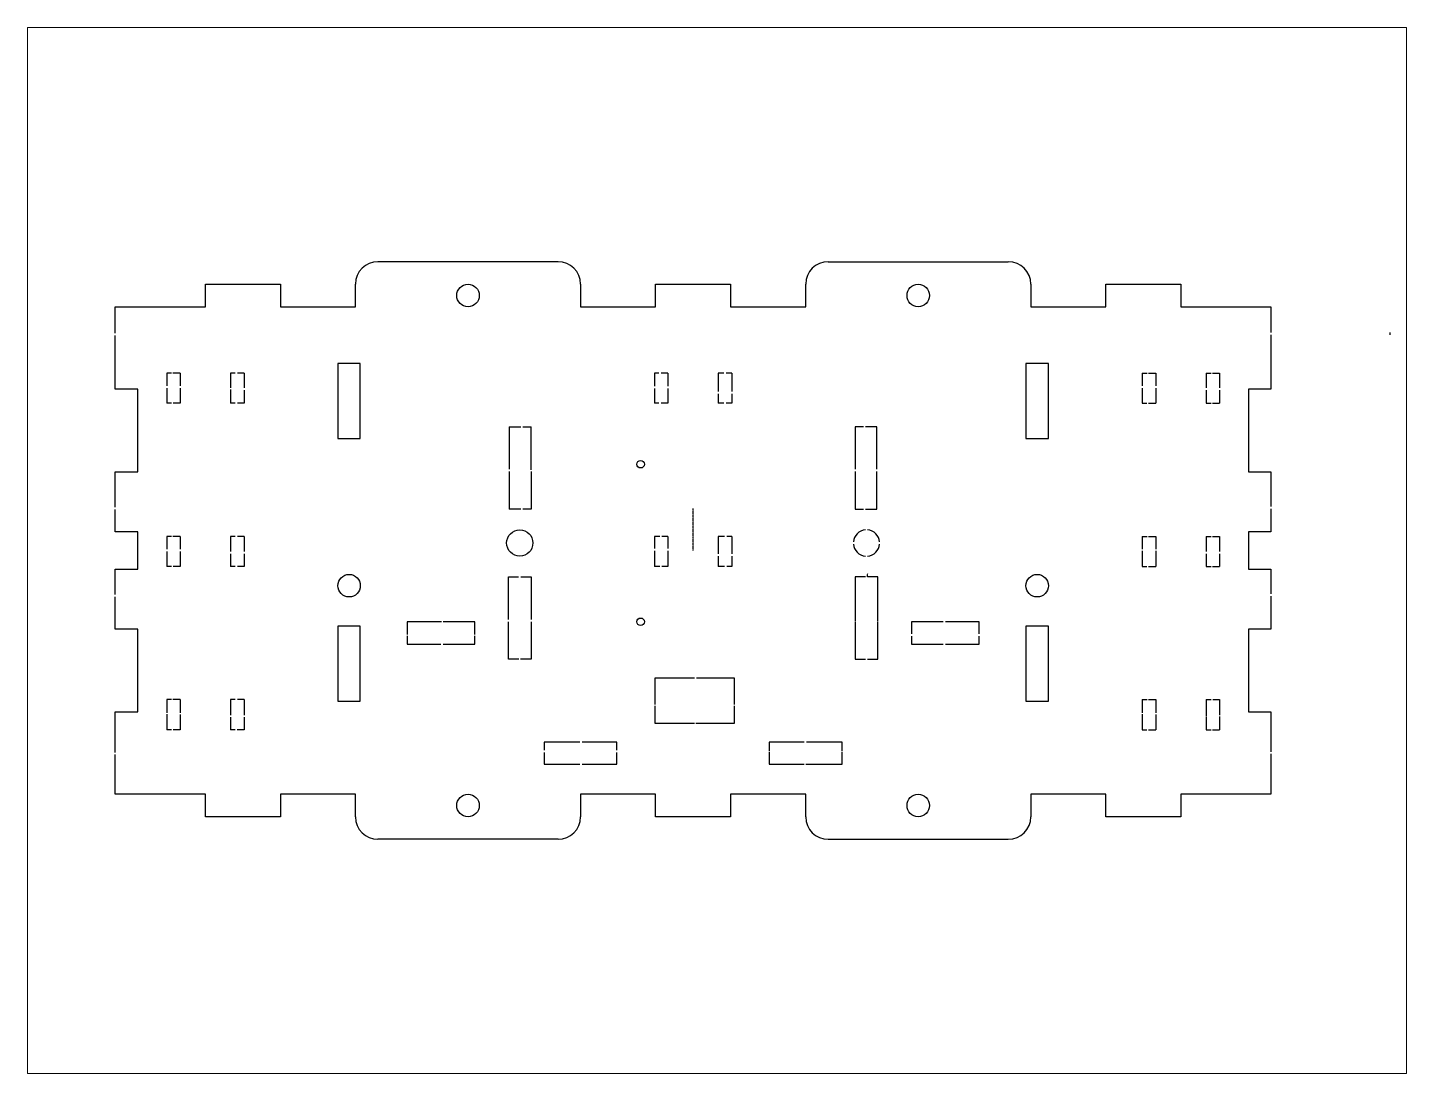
# Paper-space layout 'Layout2' of a CAD drawing. Header units: centimetres. Extents: x 26 to 231, y 20 to 176.
# The model-space entities are those that its viewports show. They can reach past a viewport. Long polylines and large blocks are cut down to what shows.
import ezdxf

# ---------------------------------------------------------------- set-up
doc = ezdxf.new("R2010")
doc.units = ezdxf.units.CM
doc.linetypes.add('CENTERX2', pattern=[2.032, 1.27, -0.254, 0.254, -0.254])

msp = doc.modelspace()

# ---------------------------------------------------------------- linework, layer by layer
at = {"color": 7, "linetype": 'Continuous', "lineweight": 25}
for p, q in [((-1.8, 3.85), (-4.2, 3.85)), ((1.8, 3.85), (4.2, 3.85)), ((-6.5, 3.25), (-6.5, 3.55)), ((-6.5, 3.55), (-5.5, 3.55)), ((-5.5, 3.55), (-5.5, 3.25)), ((-4.5, 3.25), (-4.5, 3.55)), ((-1.5, 3.55), (-1.5, 3.25)), ((-0.5, 3.25), (-0.5, 3.55)), ((-0.5, 3.55), (0.5, 3.55)), ((0.5, 3.55), (0.5, 3.25)), ((1.5, 3.25), (1.5, 3.55)), ((4.5, 3.55), (4.5, 3.25)), ((5.5, 3.25), (5.5, 3.55)), ((5.5, 3.55), (6.5, 3.55)), ((6.5, 3.55), (6.5, 3.25)), ((-7.7, 3.25), (-6.5, 3.25)), ((-7.7, 2.896), (-7.7, 3.25)), ((-5.5, 3.25), (-4.5, 3.25)), ((-1.5, 3.25), (-0.5, 3.25)), ((0.5, 3.25), (1.5, 3.25)), ((4.5, 3.25), (5.5, 3.25)), ((6.5, 3.25), (7.7, 3.25)), ((7.7, 3.25), (7.7, 2.905)), ((-7.7, 2.15), (-7.7, 2.867)), ((7.7, 2.875), (7.7, 2.15)), ((-4.435, 2.491), (-4.735, 2.491)), ((-4.735, 2.491), (-4.735, 1.491)), ((-4.435, 1.491), (-4.435, 2.491)), ((4.735, 2.491), (4.435, 2.491)), ((4.435, 2.491), (4.435, 1.491)), ((4.735, 1.491), (4.735, 2.491)), ((-7.015, 2.364), (-7.015, 2.196)), ((-6.951, 2.364), (-7.015, 2.364)), ((-6.835, 2.364), (-6.933, 2.364)), ((-6.835, 2.364), (-6.835, 2.196)), ((-6.165, 2.364), (-6.165, 2.167)), ((-6.102, 2.364), (-6.165, 2.364)), ((-5.985, 2.364), (-6.072, 2.364)), ((-5.985, 2.364), (-5.985, 2.167)), ((-0.515, 2.364), (-0.515, 2.191)), ((-0.456, 2.364), (-0.515, 2.364)), ((-0.335, 2.364), (-0.426, 2.364)), ((-0.335, 2.364), (-0.335, 2.191)), ((0.335, 2.364), (0.335, 2.12)), ((0.41, 2.364), (0.335, 2.364)), ((0.515, 2.364), (0.44, 2.364)), ((0.515, 2.364), (0.515, 2.12)), ((5.985, 2.364), (6.049, 2.364)), ((5.985, 2.364), (5.985, 2.196)), ((6.067, 2.364), (6.165, 2.364)), ((6.165, 2.364), (6.165, 2.196)), ((6.835, 2.364), (6.902, 2.364)), ((6.835, 2.364), (6.835, 2.167)), ((6.923, 2.364), (7.015, 2.364)), ((7.015, 2.364), (7.015, 2.167)), ((-7.4, 2.15), (-7.7, 2.15)), ((-7.4, 1.05), (-7.4, 2.15)), ((-7.015, 2.166), (-7.015, 1.963)), ((-6.835, 2.166), (-6.835, 1.963)), ((-6.165, 2.148), (-6.165, 1.963)), ((-5.985, 2.137), (-5.985, 1.963)), ((-0.515, 2.161), (-0.515, 1.963)), ((-0.335, 2.161), (-0.335, 1.963)), ((0.335, 2.09), (0.335, 1.963)), ((0.515, 2.09), (0.515, 1.963)), ((5.985, 2.166), (5.985, 1.963)), ((6.165, 2.166), (6.165, 1.963)), ((6.835, 2.137), (6.835, 1.963)), ((7.015, 2.137), (7.015, 1.963)), ((7.7, 2.15), (7.4, 2.15)), ((7.4, 2.15), (7.4, 1.05)), ((-6.952, 1.963), (-7.015, 1.963)), ((-6.835, 1.963), (-6.931, 1.963)), ((-6.102, 1.963), (-6.165, 1.963)), ((-5.985, 1.963), (-6.072, 1.963)), ((-0.456, 1.963), (-0.515, 1.963)), ((-0.335, 1.963), (-0.426, 1.963)), ((0.41, 1.963), (0.335, 1.963)), ((0.515, 1.963), (0.44, 1.963)), ((5.985, 1.963), (6.048, 1.963)), ((6.069, 1.963), (6.165, 1.963)), ((6.835, 1.963), (6.904, 1.963)), ((6.922, 1.963), (7.015, 1.963)), ((-4.735, 1.491), (-4.435, 1.491)), ((-2.45, 1.65), (-2.297, 1.65)), ((-2.45, 1.65), (-2.45, 1.085)), ((-2.269, 1.65), (-2.16, 1.65)), ((2.16, 1.65), (2.16, 1.085)), ((2.269, 1.65), (2.16, 1.65)), ((2.45, 1.65), (2.297, 1.65)), ((2.45, 1.085), (2.45, 1.65)), ((4.435, 1.491), (4.735, 1.491)), ((-7.7, 1.05), (-7.4, 1.05)), ((-7.7, 0.576), (-7.7, 1.05)), ((-2.45, 1.055), (-2.45, 0.55)), ((-2.16, 1.055), (-2.16, 0.55)), ((2.16, 1.055), (2.16, 0.55)), ((2.45, 0.55), (2.45, 1.055)), ((7.4, 1.05), (7.7, 1.05)), ((7.7, 1.05), (7.7, 0.585)), ((7.7, 0.555), (7.7, 0.25)), ((-7.7, 0.25), (-7.7, 0.546)), ((-2.296, 0.55), (-2.45, 0.55)), ((-2.16, 0.55), (-2.271, 0.55)), ((2.16, 0.55), (2.271, 0.55)), ((2.296, 0.55), (2.45, 0.55)), ((-7.4, 0.25), (-7.7, 0.25)), ((-7.4, -0.25), (-7.4, 0.25)), ((-7.015, 0.188), (-7.015, 0.016)), ((-6.951, 0.188), (-7.015, 0.188)), ((-6.835, 0.188), (-6.932, 0.188)), ((-6.835, 0.188), (-6.835, 0.016)), ((-6.165, 0.188), (-6.165, -0.013)), ((-6.102, 0.188), (-6.165, 0.188)), ((-5.985, 0.188), (-6.072, 0.188)), ((-5.985, 0.188), (-5.985, -0.013)), ((-0.515, 0.188), (-0.515, 0.027)), ((-0.446, 0.188), (-0.515, 0.188)), ((-0.335, 0.188), (-0.416, 0.188)), ((-0.335, 0.188), (-0.335, 0.027)), ((0.335, 0.188), (0.335, -0.044)), ((0.42, 0.188), (0.335, 0.188)), ((0.515, 0.188), (0.45, 0.188)), ((0.515, 0.188), (0.515, -0.044)), ((5.985, 0.188), (6.049, 0.188)), ((5.985, 0.188), (5.985, 0.016)), ((6.068, 0.188), (6.165, 0.188)), ((6.165, 0.188), (6.165, 0.016)), ((6.835, 0.188), (6.902, 0.188)), ((6.835, 0.188), (6.835, -0.013)), ((6.923, 0.188), (7.015, 0.188)), ((7.015, 0.188), (7.015, -0.013)), ((7.7, 0.25), (7.4, 0.25)), ((7.4, 0.25), (7.4, -0.25)), ((-7.015, -0.014), (-7.015, -0.212)), ((-6.835, -0.014), (-6.835, -0.212)), ((-6.165, -0.043), (-6.165, -0.212)), ((-5.985, -0.043), (-5.985, -0.212)), ((-0.515, -0.003), (-0.515, -0.212)), ((-0.335, -0.003), (-0.335, -0.212)), ((0.335, -0.074), (0.335, -0.212)), ((0.515, -0.074), (0.515, -0.212)), ((5.985, -0.003), (5.985, -0.212)), ((6.165, -0.005), (6.165, -0.212)), ((6.835, -0.043), (6.835, -0.212)), ((7.015, -0.043), (7.015, -0.212)), ((-7.7, -0.25), (-7.4, -0.25)), ((-7.7, -0.587), (-7.7, -0.25)), ((-6.952, -0.212), (-7.015, -0.212)), ((-6.835, -0.212), (-6.931, -0.212)), ((-6.102, -0.212), (-6.165, -0.212)), ((-5.985, -0.212), (-6.072, -0.212)), ((-2.46, -0.35), (-2.325, -0.35)), ((-2.46, -0.921), (-2.46, -0.35)), ((-2.297, -0.35), (-2.16, -0.35)), ((-2.16, -0.35), (-2.16, -0.921)), ((-0.446, -0.212), (-0.515, -0.212)), ((-0.335, -0.212), (-0.416, -0.212)), ((0.42, -0.212), (0.335, -0.212)), ((0.515, -0.212), (0.45, -0.212)), ((2.16, -0.35), (2.16, -0.942)), ((2.297, -0.35), (2.16, -0.35)), ((2.46, -0.35), (2.325, -0.35)), ((2.46, -0.941), (2.46, -0.35)), ((5.985, -0.212), (6.048, -0.212)), ((6.069, -0.212), (6.165, -0.212)), ((6.835, -0.212), (6.904, -0.212)), ((6.922, -0.212), (7.015, -0.212)), ((7.4, -0.25), (7.7, -0.25)), ((7.7, -0.25), (7.7, -0.578)), ((-7.7, -1.05), (-7.7, -0.617)), ((7.7, -0.608), (7.7, -1.05)), ((-7.4, -1.05), (-7.7, -1.05)), ((-7.4, -2.15), (-7.4, -1.05)), ((-4.435, -1.009), (-4.735, -1.009)), ((-4.735, -1.009), (-4.735, -2.009)), ((-4.435, -2.009), (-4.435, -1.009)), ((-3.81, -0.95), (-3.81, -1.12)), ((-3.352, -0.95), (-3.81, -0.95)), ((-2.91, -0.95), (-3.333, -0.95)), ((-2.91, -1.12), (-2.91, -0.95)), ((-2.46, -1.45), (-2.46, -0.951)), ((-2.16, -0.951), (-2.16, -1.45)), ((2.16, -0.951), (2.16, -1.45)), ((2.46, -1.45), (2.46, -0.951)), ((2.91, -0.95), (2.91, -1.113)), ((3.333, -0.95), (2.91, -0.95)), ((3.81, -0.95), (3.363, -0.95)), ((3.81, -1.113), (3.81, -0.95)), ((4.735, -1.009), (4.435, -1.009)), ((4.435, -1.009), (4.435, -2.009)), ((4.735, -2.009), (4.735, -1.009)), ((7.7, -1.05), (7.4, -1.05)), ((7.4, -1.05), (7.4, -2.15)), ((-3.81, -1.136), (-3.81, -1.25)), ((-2.91, -1.25), (-2.91, -1.136)), ((2.91, -1.143), (2.91, -1.25)), ((2.91, -1.25), (3.333, -1.25)), ((3.363, -1.25), (3.81, -1.25)), ((3.81, -1.25), (3.81, -1.143)), ((-2.323, -1.45), (-2.46, -1.45)), ((-2.16, -1.45), (-2.299, -1.45)), ((2.16, -1.45), (2.299, -1.45)), ((2.323, -1.45), (2.46, -1.45)), ((-0.511, -1.7), (-0.511, -2.051)), ((0.016, -1.7), (-0.511, -1.7)), ((0.552, -1.7), (0.043, -1.7)), ((0.552, -2.051), (0.552, -1.7)), ((-7.015, -1.988), (-7.015, -2.164)), ((-6.951, -1.988), (-7.015, -1.988)), ((-6.835, -1.988), (-6.932, -1.988)), ((-6.835, -1.988), (-6.835, -2.164)), ((-6.165, -1.988), (-6.165, -2.193)), ((-6.102, -1.988), (-6.165, -1.988)), ((-5.985, -1.988), (-6.072, -1.988)), ((-5.985, -1.988), (-5.985, -2.193)), ((-4.735, -2.009), (-4.435, -2.009)), ((4.435, -2.009), (4.735, -2.009)), ((5.985, -1.988), (6.049, -1.988)), ((5.985, -1.988), (5.985, -2.164)), ((6.068, -1.988), (6.165, -1.988)), ((6.165, -1.988), (6.165, -2.164)), ((6.835, -1.988), (6.902, -1.988)), ((6.835, -1.988), (6.835, -2.212)), ((6.924, -1.988), (7.015, -1.988)), ((7.015, -1.988), (7.015, -2.193)), ((-7.7, -2.15), (-7.4, -2.15)), ((-7.7, -2.692), (-7.7, -2.15)), ((-7.015, -2.183), (-7.015, -2.389)), ((-6.835, -2.185), (-6.835, -2.389)), ((-0.511, -2.069), (-0.511, -2.3)), ((0.552, -2.3), (0.552, -2.069)), ((5.985, -2.183), (5.985, -2.389)), ((6.165, -2.185), (6.165, -2.389)), ((7.4, -2.15), (7.7, -2.15)), ((7.7, -2.15), (7.7, -2.683)), ((-6.952, -2.389), (-7.015, -2.389)), ((-6.835, -2.389), (-6.931, -2.389)), ((-6.165, -2.223), (-6.165, -2.389)), ((-6.102, -2.389), (-6.165, -2.389)), ((-5.985, -2.389), (-6.078, -2.389)), ((-5.985, -2.223), (-5.985, -2.389)), ((-0.511, -2.3), (0.02, -2.3)), ((0.038, -2.3), (0.552, -2.3)), ((5.985, -2.389), (6.048, -2.389)), ((6.069, -2.389), (6.165, -2.389)), ((6.835, -2.223), (6.835, -2.389)), ((6.835, -2.389), (6.904, -2.389)), ((6.922, -2.389), (7.015, -2.389)), ((7.015, -2.213), (7.015, -2.389)), ((-1.985, -2.553), (-1.985, -2.662)), ((-1.511, -2.553), (-1.985, -2.553)), ((-1.015, -2.553), (-1.481, -2.553)), ((-1.015, -2.662), (-1.015, -2.553)), ((1.015, -2.553), (1.015, -2.669)), ((1.481, -2.553), (1.015, -2.553)), ((1.985, -2.553), (1.511, -2.553)), ((1.985, -2.669), (1.985, -2.553)), ((-7.7, -3.25), (-7.7, -2.721)), ((-1.985, -2.692), (-1.985, -2.847)), ((-1.015, -2.847), (-1.015, -2.692)), ((1.015, -2.686), (1.015, -2.847)), ((1.985, -2.847), (1.985, -2.686)), ((7.7, -2.712), (7.7, -3.25)), ((-1.985, -2.847), (-1.511, -2.847)), ((-1.481, -2.847), (-1.015, -2.847)), ((1.015, -2.847), (1.481, -2.847)), ((1.5, -2.847), (1.985, -2.847)), ((-6.5, -3.25), (-7.7, -3.25)), ((-6.5, -3.55), (-6.5, -3.25)), ((-4.5, -3.25), (-5.5, -3.25)), ((-5.5, -3.25), (-5.5, -3.55)), ((-4.5, -3.55), (-4.5, -3.25)), ((-0.5, -3.25), (-1.5, -3.25)), ((-1.5, -3.25), (-1.5, -3.55)), ((-0.5, -3.55), (-0.5, -3.25)), ((1.5, -3.25), (0.5, -3.25)), ((0.5, -3.25), (0.5, -3.55)), ((1.5, -3.55), (1.5, -3.25)), ((5.5, -3.25), (4.5, -3.25)), ((4.5, -3.25), (4.5, -3.55)), ((5.5, -3.55), (5.5, -3.25)), ((7.7, -3.25), (6.5, -3.25)), ((6.5, -3.25), (6.5, -3.55)), ((-5.5, -3.55), (-6.5, -3.55)), ((0.5, -3.55), (-0.5, -3.55)), ((6.5, -3.55), (5.5, -3.55)), ((-1.8, -3.85), (-4.2, -3.85)), ((1.8, -3.85), (4.2, -3.85))]:
    msp.add_line(p, q, dxfattribs=at)
for p, q in [((9.289, 2.876), (9.289, 2.906)), ((-2.16, 1.074), (-2.16, 1.65)), ((-3.81, -1.25), (-3.363, -1.25)), ((-3.333, -1.25), (-2.91, -1.25))]:
    msp.add_line(p, q)
at = {"color": 7, "linetype": 'CENTERX2'}
for p, q in [((0, 0), (0, 0.56)), ((2.325, -0.35), (2.326, -0.306))]:
    msp.add_line(p, q, dxfattribs=at)
at = {"color": 7, "linetype": 'Continuous', "lineweight": 25}
for centre, radius in [((-3, 3.4), 0.15), ((3, 3.4), 0.15), ((-2.31, 0.1), 0.175), ((-4.585, -0.469), 0.15), ((4.585, -0.469), 0.15), ((-3, -3.4), 0.15), ((3, -3.4), 0.15)]:
    msp.add_circle(centre, radius, dxfattribs=at)
at = {"color": 7, "linetype": 'Continuous'}
for centre in [(-0.7, 1.15), (-0.7, -0.95)]:
    msp.add_circle(centre, 0.05, dxfattribs=at)
at = {"color": 7, "linetype": 'Continuous', "lineweight": 25}
for centre, radius, start, end in [((-4.2, 3.55), 0.3, 90, 180), ((-1.8, 3.55), 0.3, 0, 90), ((1.8, 3.55), 0.3, 90, 180), ((4.2, 3.55), 0.3, 0, 90), ((2.31, 0.1), 0.175, 94.9171, 175.0829), ((2.31, 0.1), 0.175, 4.9171, 85.0829), ((2.31, 0.1), 0.175, 184.9171, 265.0829), ((2.31, 0.1), 0.175, 274.9171, 355.0829), ((-4.2, -3.55), 0.3, 180, 270), ((-1.8, -3.55), 0.3, 270, 0), ((1.8, -3.55), 0.3, 180, 270), ((4.2, -3.55), 0.3, 270, 0)]:
    msp.add_arc(centre, radius, start, end, dxfattribs=at)

psp = doc.layouts.new('Layout2')

# ---------------------------------------------------------------- viewports
at = {"layer": '0'}
psp.add_viewport(center=(128.5, 97.5), size=(205.6, 156), view_center_point=(0.318, 0), view_height=13.94168, dxfattribs=at)

doc.saveas('drawing.dxf')
